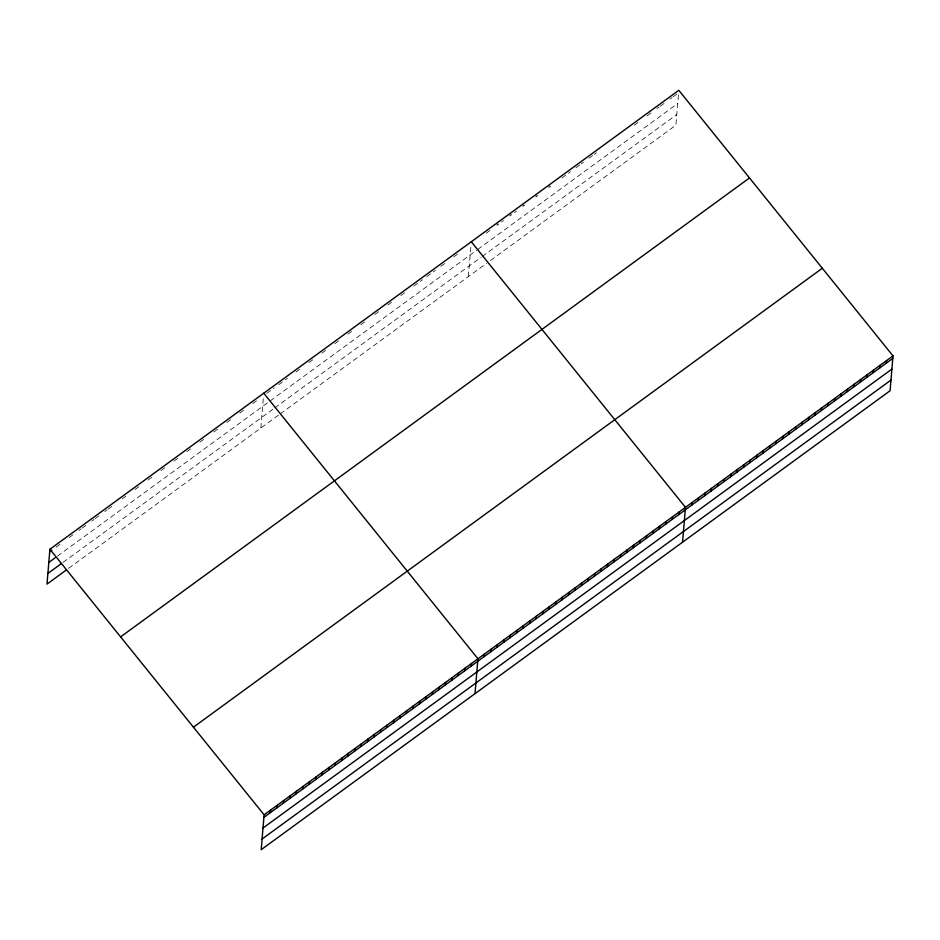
<?xml version="1.0" encoding="UTF-8"?>
<svg xmlns="http://www.w3.org/2000/svg" width="940" height="940" viewBox="0 0 940 940"><rect width="100%" height="100%" fill="white"/><g stroke="black" fill="none" stroke-linecap="round" stroke-linejoin="round"><path stroke-width="0.7" stroke-dasharray="4.7 3.53" d="M260.815 428.064L263.529 395.728M468.343 276.618L471.069 244.271M497.213 222.827L497.002 225.341L503.488 220.618M510.185 213.357L509.974 215.883L516.46 211.148M523.157 203.898L522.946 206.412L527.269 203.263M536.129 194.427L535.918 196.954L540.241 193.793M549.101 184.969L548.889 187.483L553.214 184.334M678.422 94.963L675.884 125.173L487.801 262.425M56.2 547.033L60.513 543.884M69.149 537.574L73.473 534.425M78.878 530.489L81.028 528.903M82.109 528.115L87.514 524.179M91.826 521.03L93.988 519.456M95.069 518.657L100.474 514.721M104.787 511.572L106.948 509.997M108.029 509.21L113.435 505.262M122.071 498.964L126.383 495.803M135.031 489.505L139.343 486.356M147.991 480.046L152.304 476.897M160.94 470.588L165.264 467.439M173.9 461.129L179.305 457.193M186.86 451.682L192.265 447.734M199.821 442.223L205.226 438.275M213.862 431.977L218.174 428.828M226.822 422.518L231.134 419.369M239.782 413.06L244.095 409.911M252.731 403.601L257.055 400.452M266.772 393.355L274.339 387.832M278.663 384.683L287.311 378.373M295.959 372.064L300.283 368.903M308.931 362.593L313.255 359.444M321.903 353.135L326.227 349.974M334.875 343.664L340.28 339.716M347.847 334.194L353.252 330.257M360.819 324.735L366.224 320.787M374.86 314.477L379.184 311.328M387.832 305.018L392.156 301.857M400.804 295.548L405.128 292.387M413.776 286.077L419.181 282.141M420.262 281.354L422.424 279.767M426.748 276.618L432.153 272.671M433.234 271.883L435.396 270.309M440.801 266.361L445.125 263.212M453.773 256.902L458.097 253.741M486.191 233.238L490.515 230.077M561.861 178.013L566.186 174.863M568.347 173.289L570.51 171.703M575.914 167.767L580.239 164.606M581.32 163.819L583.481 162.244M588.887 158.296L593.211 155.147M594.292 154.36L596.442 152.774M634.277 125.173L638.601 122.012M647.249 115.702L651.573 112.553M656.978 108.605L659.14 107.031M660.221 106.244L665.626 102.296M669.95 99.135L672.112 97.56M673.193 96.773L677.517 93.612M57.458 556.128L476.651 250.216M477.731 249.429L677.693 103.506M63.015 562.402L273.611 408.712M274.692 407.925L481.139 257.266M482.22 256.479L676.777 114.504M68.597 568.347L279.192 414.657M280.273 413.87L486.72 263.212"/><path stroke-width="1.41" d="M49.926 549.242L264.117 814.827L261.191 849.69L890.074 390.758L893 355.896L678.809 90.311L49.926 549.242L47 584.104L66.434 569.922M270.391 812.618L270.603 810.104M276.865 807.895L277.077 805.368M283.351 803.159L283.563 800.645M289.826 798.436L290.037 795.91M296.312 793.712L296.523 791.186M302.786 788.977L302.997 786.463M309.26 784.254L309.471 781.727M315.746 779.519L315.957 777.004M322.22 774.795L322.432 772.269M328.706 770.06L328.918 767.545M335.18 765.336L335.392 762.81M341.666 760.613L341.878 758.087M348.141 755.877L348.352 753.363M354.615 751.154L354.827 748.628M361.101 746.419L361.312 743.904M367.575 741.695L367.787 739.169M374.061 736.972L374.273 734.445M380.536 732.236L380.747 729.722M387.022 727.513L387.233 724.987M393.496 722.778L393.707 720.263M399.97 718.054L400.193 715.528M406.456 713.319L406.668 710.805M412.93 708.596L413.142 706.069M419.416 703.872L419.628 701.346M425.89 699.137L426.102 696.622M432.377 694.413L432.588 691.887M438.851 689.678L439.062 687.164M445.337 684.955L445.548 682.428M451.811 680.231L452.022 677.705M458.285 675.496L458.497 672.981M464.771 670.772L464.983 668.246M471.245 666.037L471.457 663.523M475.017 693.65L477.943 658.787L263.752 393.202M484.218 656.578L484.429 654.064M490.704 651.843L490.915 649.329M497.19 647.12L497.401 644.593M503.664 642.384L503.875 639.858M510.15 637.649L510.361 635.123M516.636 632.914L516.847 630.399M523.122 628.178L523.333 625.664M529.608 623.455L529.819 620.929M536.094 618.72L536.305 616.193M542.58 613.985L542.791 611.458M549.066 609.249L549.277 606.735M555.552 604.514L555.763 602M562.038 599.79L562.249 597.264M568.524 595.055L568.735 592.529M575.01 590.32L575.221 587.806M581.496 585.585L581.707 583.07M587.982 580.861L588.193 578.335M594.468 576.126L594.679 573.6M600.954 571.391L601.165 568.865M607.44 566.655L607.651 564.141M613.914 561.92L614.137 559.406M620.4 557.197L620.611 554.671M626.886 552.462L627.098 549.935M633.372 547.726L633.584 545.2M639.858 542.991L640.07 540.476M646.344 538.256L646.556 535.741M652.83 533.532L653.042 531.006M659.316 528.797L659.527 526.271M665.802 524.062L666.014 521.547M672.288 519.327L672.5 516.812M678.774 514.603L678.986 512.077M682.546 542.204L685.471 507.341L471.281 241.756M691.746 505.132L691.957 502.606M698.232 500.397L698.443 497.883M704.718 495.662L704.93 493.147M711.204 490.939L711.416 488.412M717.69 486.203L717.902 483.677M724.176 481.468L724.388 478.942M730.65 476.733L730.862 474.218M737.136 471.998L737.348 469.483M743.622 467.274L743.834 464.748M750.108 462.539L750.32 460.013M756.594 457.804L756.806 455.289M763.08 453.068L763.292 450.554M769.566 448.333L769.778 445.819M776.052 443.61L776.264 441.083M782.538 438.874L782.75 436.348M789.024 434.139L789.236 431.625M795.51 429.404L795.722 426.889M801.996 424.68L802.208 422.154M808.482 419.945L808.694 417.419M814.968 415.21L815.18 412.684M821.454 410.474L821.666 407.96M827.94 405.739L828.152 403.225M834.426 401.016L834.638 398.49M840.9 396.281L841.112 393.754M847.386 391.545L847.598 389.031M853.873 386.81L854.084 384.296M860.359 382.075L860.57 379.56M866.845 377.351L867.056 374.825M873.331 372.616L873.542 370.09M879.817 367.881L880.028 365.366M886.303 363.146L886.514 360.631M49.714 551.756L51.876 550.182M48.821 562.437L55.296 557.702M47.893 573.435L60.853 563.976M120.614 636.885L749.486 177.954M193.44 727.184L822.312 268.252M264.117 814.827L893 355.896M263.905 817.354L892.789 358.422M263.012 828.023L891.895 369.091M262.096 839.02L890.967 380.089"/></g></svg>
